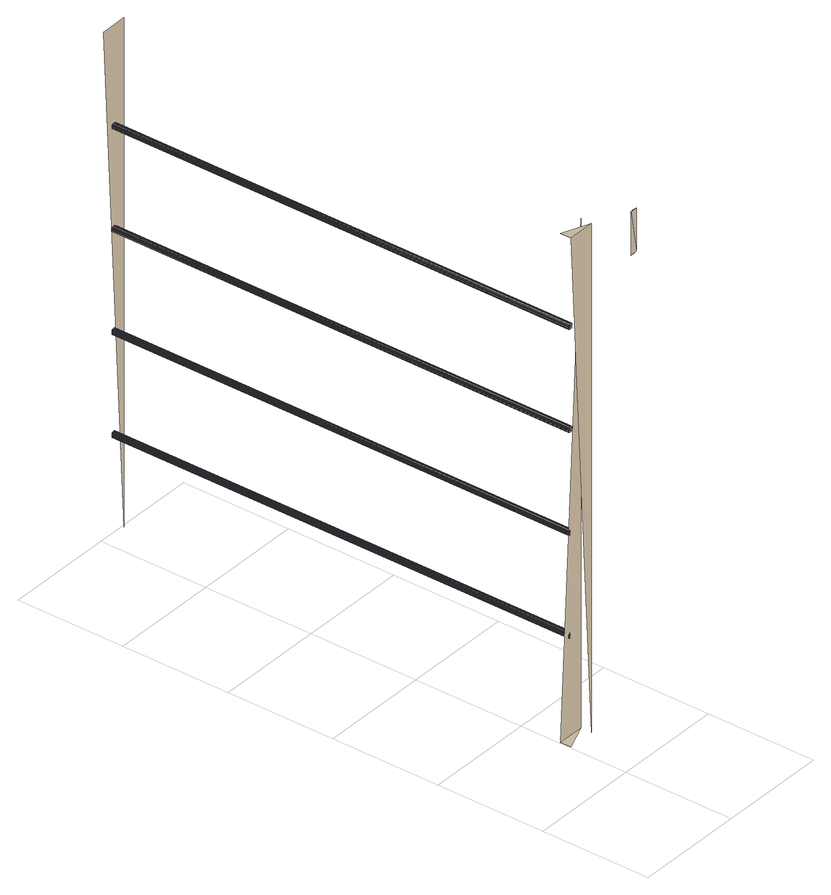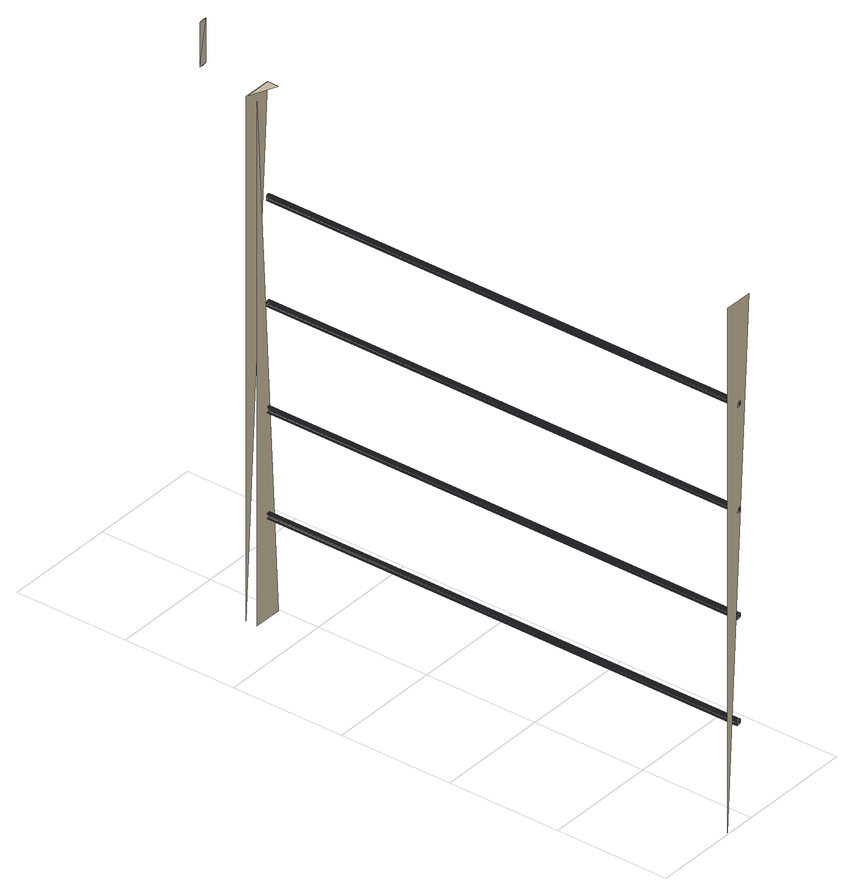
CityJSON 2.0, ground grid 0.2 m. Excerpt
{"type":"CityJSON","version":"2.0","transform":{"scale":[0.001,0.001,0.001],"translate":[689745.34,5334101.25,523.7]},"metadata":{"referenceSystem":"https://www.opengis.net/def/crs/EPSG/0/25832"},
"CityObjects":{
"building1":{"type":"Building","attributes":{"description":"FZK-Haus create by KHH / IAI / FZK","name":"FZK-Haus","Pset_BuildingCommon.SprinklerProtection":0,"Pset_BuildingCommon.SprinklerProtectionAutomatic":0,"Pset_BuildingCommon.OccupancyType":"citygml:1000 (residential building)","Pset_BuildingCommon.GrossPlannedArea":120,"Pset_BuildingCommon.NumberOfStoreys":2,"Pset_BuildingCommon.YearOfConstruction":"2008","Pset_BuildingCommon.NetAreaPlanned":120,"BaseQuantities.GrossFloorArea":241.5},"children":["building1-1"]},
"building1-1":{"type":"BuildingInstallation","attributes":{"ArchiCADProperties.Ursprungsgeschoss":"Dachgeschoss","ArchiCADProperties.Raumname":"Galerie","ArchiCADProperties.Raumnummer":"7","ArchiCADProperties.Ebene":"Gelaender","ArchiCADProperties.Typ":"Objekt","ArchiCADProperties.Geschützt":0,"ArchiCADProperties.Bibliothekselement-Name":"Geländer_horizontal 13","ArchiCADProperties.Baustoff / Mehrschichtiger Aufbau / Profil / Schraffur":"Solid","ArchiCADProperties.Tragende Funktion":"Nicht definiert","ArchiCADProperties.Lage":"Nicht definiert","ArchiCADProperties.Element-Klassifizierung":"Geländer","ArchiCADProperties.Umbau-Status":"Bestand","ArchiCADProperties.Anzeigen auf Umbau-Filter":"Alle relevanten Filter","ArchiCADProperties.Drehwinkel":270,"ArchiCADProperties.Oberfläche":"Allgemein","AC_Pset_Geländer_horizontal_13.3D":"Detailiert","AC_Pset_Geländer_horizontal_13.Anzahl_Rohre":4,"AC_Pset_Geländer_horizontal_13.Position":"Zwischen Pfosten","AC_Pset_Geländer_horizontal_13.Anzahl_Pfosten":3,"AC_Pset_Geländer_horizontal_13.Auflösung":36,"AC_Pset_Geländer_horizontal_13.Schattenwurf":1,"AC_Pset_Geländer_horizontal_13.Show 2D Hotspots in 3D":1,"AC_Pset_Geländer_horizontal_13.Ausfüllmuster":"Leer","AC_Pset_Geländer_horizontal_13.Handlauf (hamat)":"Zink","AC_Pset_Geländer_horizontal_13.Rohre (bamat)":"Zink","AC_Pset_Geländer_horizontal_13.Pfosten (pomat)":"Zink","AC_Pset_Geländer_horizontal_13.Preis":0,"AC_Pset_Geländer_horizontal_13.Gruppe (FM_Type)":"Andere","AC_Pset_Geländer_horizontal_13.Gruppe (iFMType)":25,"AC_Pset_Geländer_horizontal_13.Gewicht":0,"AC_Pset_Geländer_horizontal_13.Gewichteinheit":"kg","ArchiCADQuantities.Höhenangabe zum Projekt-Nullpunkt":2.7,"ArchiCADQuantities.Höhe zu Geschoss":0,"ArchiCADQuantities.Oberflächenbereich":1.12,"ArchiCADQuantities.Netto-Volumen":0.0134,"ArchiCADQuantities.Fläche":2,"ArchiCADQuantities.Höhe (Z Größe)":1,"ArchiCADQuantities.Länge (A)":2,"ArchiCADQuantities.Volumen":0.0134,"ArchiCADQuantities.Breite (B)":1},"parents":["building1"],"geometry":[{"type":"MultiSurface","lod":"3","boundaries":[[[0,1,2]],[[3,4,5]],[[2,6,5]],[[1,6,2]],[[7,3,5]],[[6,7,5]],[[8,6,1]],[[7,9,3]],[[10,11,12]],[[13,14,15]],[[16,17,18]],[[19,20,21]],[[22,23,24]],[[25,15,26]],[[27,25,26]],[[28,18,29]],[[30,28,29]],[[31,21,32]],[[33,31,32]],[[34,24,35]],[[36,34,35]],[[37,12,11]],[[15,14,26]],[[18,17,29]],[[21,20,32]],[[24,23,35]],[[14,38,39]],[[40,26,41]],[[17,42,43]],[[44,29,45]],[[20,46,47]],[[48,32,49]],[[23,50,51]],[[52,35,53]],[[26,14,54]],[[29,17,55]],[[32,20,56]],[[35,23,57]],[[14,39,58]],[[41,26,54]],[[17,43,59]],[[45,29,55]],[[20,47,60]],[[49,32,56]],[[23,51,61]],[[53,35,57]],[[14,58,54]],[[17,59,55]],[[20,60,56]],[[23,61,57]],[[62,63,64]],[[65,64,63]],[[54,58,66]],[[55,59,67]],[[56,60,68]],[[57,61,69]],[[58,70,71]],[[72,54,66]],[[59,73,74]],[[75,55,67]],[[60,76,77]],[[78,56,68]],[[61,79,80]],[[81,57,69]],[[70,82,71]],[[83,72,66]],[[73,84,74]],[[85,75,67]],[[76,86,77]],[[87,78,68]],[[79,88,80]],[[89,81,69]],[[58,71,66]],[[59,74,67]],[[60,77,68]],[[61,80,69]],[[82,90,71]],[[91,83,66]],[[84,92,74]],[[93,85,67]],[[86,94,77]],[[95,87,68]],[[88,96,80]],[[97,89,69]],[[71,98,99]],[[66,71,100]],[[101,66,100]],[[74,102,103]],[[67,74,104]],[[105,67,104]],[[77,106,107]],[[68,77,108]],[[109,68,108]],[[80,110,111]],[[69,80,112]],[[113,69,112]],[[98,114,99]],[[71,99,100]],[[115,101,100]],[[102,116,103]],[[74,103,104]],[[21,117,118]],[[119,120,21]],[[31,121,119]],[[122,123,31]],[[33,124,122]],[[125,126,22]],[[24,127,125]],[[128,129,24]],[[34,130,128]],[[131,132,34]],[[36,133,131]],[[13,134,14]],[[26,135,27]],[[16,136,17]],[[29,137,30]],[[19,138,20]],[[32,139,33]],[[22,140,23]],[[35,141,36]],[[14,142,38]],[[40,143,26]],[[17,144,42]],[[44,145,29]],[[20,146,46]],[[48,147,32]],[[23,148,50]],[[52,149,35]],[[150,134,13]],[[151,150,152]],[[153,151,15]],[[154,153,155]],[[156,154,25]],[[157,156,158]],[[159,136,16]],[[160,159,161]],[[162,160,18]],[[163,162,164]],[[165,163,28]],[[166,165,167]],[[168,138,19]],[[117,168,118]],[[120,117,21]],[[121,120,119]],[[123,121,31]],[[124,123,122]],[[126,140,22]],[[127,126,125]],[[129,127,24]],[[130,129,128]],[[132,130,34]],[[133,132,131]],[[135,157,27]],[[137,166,30]],[[139,124,33]],[[141,133,36]],[[134,142,14]],[[136,144,17]],[[138,146,20]],[[140,148,23]],[[142,169,38]],[[143,135,26]],[[144,170,42]],[[145,137,29]],[[146,171,46]],[[147,139,32]],[[148,172,50]],[[149,141,35]],[[39,38,169]],[[43,42,170]],[[47,46,171]],[[51,50,172]],[[40,41,173]],[[44,45,174]],[[48,49,175]],[[52,53,176]],[[58,39,177]],[[59,43,178]],[[60,47,179]],[[61,51,180]],[[41,54,181]],[[45,55,182]],[[49,56,183]],[[53,57,184]],[[70,58,185]],[[73,59,186]],[[76,60,187]],[[79,61,188]],[[54,72,189]],[[55,75,190]],[[56,78,191]],[[57,81,192]],[[82,70,193]],[[84,73,194]],[[86,76,195]],[[88,79,196]],[[72,83,197]],[[75,85,198]],[[78,87,199]],[[81,89,200]],[[90,82,201]],[[92,84,202]],[[94,86,203]],[[96,88,204]],[[83,91,205]],[[85,93,206]],[[87,95,207]],[[89,97,208]],[[71,90,209]],[[74,92,210]],[[77,94,211]],[[80,96,212]],[[91,66,213]],[[93,67,214]],[[95,68,215]],[[97,69,216]],[[66,101,217]],[[98,71,218]],[[67,105,219]],[[102,74,220]],[[68,109,221]],[[106,77,222]],[[69,113,223]],[[110,80,224]],[[114,98,225]],[[116,102,226]],[[227,106,228]],[[229,110,230]],[[101,115,231]],[[177,39,169]],[[143,40,173]],[[178,43,170]],[[145,44,174]],[[179,47,171]],[[147,48,175]],[[180,51,172]],[[149,52,176]],[[185,58,177]],[[173,41,181]],[[186,59,178]],[[174,45,182]],[[187,60,179]],[[175,49,183]],[[188,61,180]],[[176,53,184]],[[193,70,185]],[[181,54,189]],[[194,73,186]],[[182,55,190]],[[195,76,187]],[[183,56,191]],[[196,79,188]],[[184,57,192]],[[189,72,197]],[[201,82,193]],[[190,75,198]],[[202,84,194]],[[191,78,199]],[[203,86,195]],[[192,81,200]],[[204,88,196]],[[197,83,205]],[[209,90,201]],[[198,85,206]],[[210,92,202]],[[199,87,207]],[[211,94,203]],[[200,89,208]],[[212,96,204]],[[205,91,213]],[[218,71,209]],[[206,93,214]],[[220,74,210]],[[207,95,215]],[[222,77,211]],[[208,97,216]],[[224,80,212]],[[213,66,217]],[[225,98,218]],[[214,67,219]],[[226,102,220]],[[215,68,221]],[[228,106,222]],[[216,69,223]],[[230,110,224]],[[217,101,231]],[[232,114,225]],[[219,105,233]],[[234,116,226]],[[221,109,235]],[[236,227,228]],[[223,113,237]],[[238,229,230]],[[134,150,151]],[[151,153,154]],[[154,156,157]],[[136,159,160]],[[160,162,163]],[[163,165,166]],[[138,168,117]],[[117,120,121]],[[121,123,124]],[[140,126,127]],[[127,129,130]],[[130,132,133]],[[142,134,151]],[[144,136,160]],[[146,138,117]],[[148,140,127]],[[154,157,135]],[[151,154,135]],[[163,166,137]],[[160,163,137]],[[121,124,139]],[[117,121,139]],[[130,133,141]],[[127,130,141]],[[142,151,135]],[[144,160,137]],[[146,117,139]],[[148,127,141]],[[177,169,142]],[[173,135,143]],[[178,170,144]],[[174,137,145]],[[179,171,146]],[[175,139,147]],[[180,172,148]],[[176,141,149]],[[185,142,135]],[[186,144,137]],[[187,146,139]],[[188,148,141]],[[185,177,142]],[[173,181,135]],[[186,178,144]],[[174,182,137]],[[187,179,146]],[[175,183,139]],[[188,180,148]],[[176,184,141]],[[181,185,135]],[[182,186,137]],[[183,187,139]],[[184,188,141]],[[201,193,185]],[[189,197,181]],[[202,194,186]],[[190,198,182]],[[203,195,187]],[[191,199,183]],[[204,196,188]],[[192,200,184]],[[218,185,181]],[[220,186,182]],[[222,187,183]],[[224,188,184]],[[218,201,185]],[[197,213,181]],[[220,202,186]],[[198,214,182]],[[222,203,187]],[[199,215,183]],[[224,204,188]],[[200,216,184]],[[239,240,241]],[[213,218,181]],[[214,220,182]],[[215,222,183]],[[216,224,184]],[[218,209,201]],[[205,213,197]],[[220,210,202]],[[206,214,198]],[[222,211,203]],[[207,215,199]],[[224,212,204]],[[208,216,200]]]}]}
},
"vertices":[
[25,7,920],[28,7,920],[21,7,921],[28,7,1000],[25,7,1000],[21,7,999],[35,7,921],[35,7,999],[30,7,920],[30,7,1000],[53,107,0],[53,107,920],[3,107,920],[23,127,178],[24,127,178],[23,127,180],[23,127,364],[24,127,364],[23,127,366],[23,127,550],[24,127,550],[23,127,552],[23,127,736],[24,127,736],[23,127,738],[23,127,182],[24,127,184],[23,127,184],[23,127,368],[24,127,370],[23,127,370],[23,127,554],[24,127,556],[23,127,556],[23,127,740],[24,127,742],[23,127,742],[3,127,920],[24,127,177],[25,127,177],[24,127,185],[25,127,185],[24,127,363],[25,127,363],[24,127,371],[25,127,371],[24,127,549],[25,127,549],[24,127,557],[25,127,557],[24,127,735],[25,127,735],[24,127,743],[25,127,743],[26,127,186],[26,127,372],[26,127,558],[26,127,744],[26,127,176],[26,127,362],[26,127,548],[26,127,734],[3,107,0],[3,127,0],[53,127,0],[53,127,920],[30,127,186],[30,127,372],[30,127,558],[30,127,744],[27,127,176],[30,127,176],[27,127,186],[27,127,362],[30,127,362],[27,127,372],[27,127,548],[30,127,548],[27,127,558],[27,127,734],[30,127,734],[27,127,744],[28,127,176],[28,127,186],[28,127,362],[28,127,372],[28,127,548],[28,127,558],[28,127,734],[28,127,744],[29,127,176],[29,127,186],[29,127,362],[29,127,372],[29,127,548],[29,127,558],[29,127,734],[29,127,744],[30,127,177],[31,127,178],[31,127,184],[30,127,185],[30,127,363],[31,127,364],[31,127,370],[30,127,371],[30,127,549],[31,127,550],[31,127,556],[30,127,557],[30,127,735],[31,127,736],[31,127,742],[30,127,743],[31,127,177],[31,127,185],[31,127,363],[23,997,552],[23,127,551],[23,127,553],[23,997,553],[23,997,554],[23,127,555],[23,997,555],[23,997,556],[23,127,737],[23,997,737],[23,997,738],[23,127,739],[23,997,739],[23,997,740],[23,127,741],[23,997,741],[23,997,742],[23,997,178],[24,997,184],[23,997,364],[24,997,370],[23,997,550],[24,997,556],[23,997,736],[24,997,742],[24,997,178],[24,997,185],[24,997,364],[24,997,371],[24,997,550],[24,997,557],[24,997,736],[24,997,743],[23,997,179],[23,997,180],[23,127,179],[23,997,181],[23,997,182],[23,127,181],[23,997,183],[23,997,184],[23,127,183],[23,997,365],[23,997,366],[23,127,365],[23,997,367],[23,997,368],[23,127,367],[23,997,369],[23,997,370],[23,127,369],[23,997,551],[24,997,177],[24,997,363],[24,997,549],[24,997,735],[25,997,185],[25,997,371],[25,997,557],[25,997,743],[25,997,177],[25,997,363],[25,997,549],[25,997,735],[26,997,186],[26,997,372],[26,997,558],[26,997,744],[26,997,176],[26,997,362],[26,997,548],[26,997,734],[27,997,186],[27,997,372],[27,997,558],[27,997,744],[27,997,176],[27,997,362],[27,997,548],[27,997,734],[28,997,186],[28,997,372],[28,997,558],[28,997,744],[28,997,176],[28,997,362],[28,997,548],[28,997,734],[29,997,186],[29,997,372],[29,997,558],[29,997,744],[29,997,176],[29,997,362],[29,997,548],[29,997,734],[30,997,186],[30,997,372],[30,997,558],[30,997,744],[30,997,185],[30,997,176],[30,997,371],[30,997,362],[30,997,557],[30,997,548],[30,997,743],[30,997,734],[30,997,177],[30,997,363],[31,127,549],[30,997,549],[31,127,735],[30,997,735],[31,997,185],[31,997,177],[31,997,371],[31,997,363],[31,997,557],[31,997,549],[31,997,743],[31,997,735],[53,997,0],[53,997,920],[3,997,920]
]}
